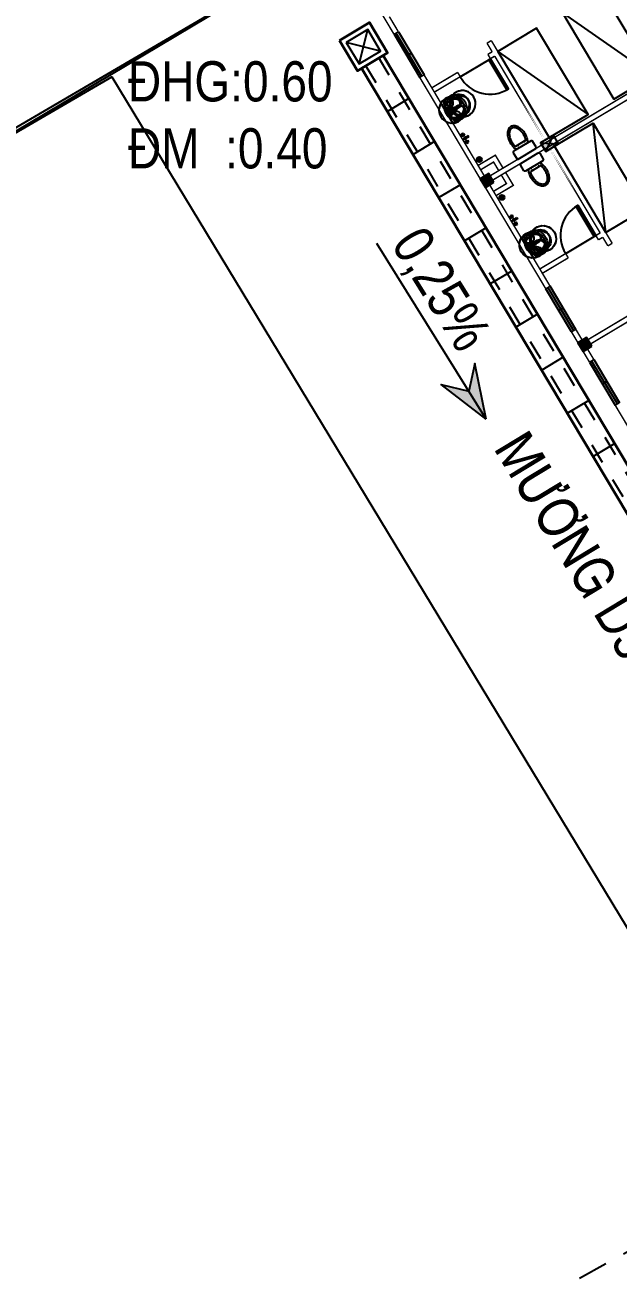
# Model space of a CAD drawing. Header units: millimetres. Extents: x -341 to 79, y 65 to 137.
# Drawn here: x -281.01 to -278.05, y 75.01 to 81.21 of the extents above; entities that cross this region are included whole.
import ezdxf

# ---------------------------------------------------------------- set-up
doc = ezdxf.new("R2010")
doc.units = ezdxf.units.MM
doc.header["$LTSCALE"] = 0.3
doc.header["$MEASUREMENT"] = 0
doc.linetypes.add('DASHDOTX2', pattern=[2, 1, -0.5, 0, -0.5])
doc.linetypes.add('DASHED2', pattern=[0.375, 0.25, -0.125])
doc.layers.get('0').update_dxf_attribs({"linetype": 'CONTINUOUS', "lineweight": 13})
for name, color, linetype in [('CHUSO', 141, 'CONTINUOUS'), ('HACTH', 8, 'CONTINUOUS'), ('HATCH1', 8, 'CONTINUOUS'), ('KT', 8, 'CONTINUOUS'), ('LAYER 1', 1, 'CONTINUOUS'), ('LAYER1', 1, 'CONTINUOUS'), ('Layer2', 4, 'CONTINUOUS'), ('LAYER3', 34, 'CONTINUOUS'), ('LAYER5', 5, 'CONTINUOUS'), ('LAYER7', 7, 'CONTINUOUS'), ('LAYER8', 8, 'CONTINUOUS'), ('THIETBI', 25, 'CONTINUOUS'), ('TUONG', 7, 'CONTINUOUS')]:
    doc.layers.add(name, color=color, linetype=linetype)
doc.layers.add('THOATNUOC', color=4, linetype='CONTINUOUS', lineweight=35)
doc.styles.add('ATTR', font='romans.shx', dxfattribs={"width": 0.8, "height": 0.7})
doc.styles.add('HELVE-KT', font='VHELVCN.TTF')
doc.linetypes.add('FENCELINE2', pattern='A,0.25,-0.1,[132,ltypeshp.shx,S=0.1,R=0,X=-0.1,Y=0],-0.1,1', length=1.45)

# ---------------------------------------------------------------- blocks, each defined once
blk = doc.blocks.new('TOILET')
at = {"layer": 'THIETBI', "linetype": 'Continuous'}
for p, q in [((2.25, 0), (-2.25, 0)), ((-2.5, -0.25), (-2.5, -1.75)), ((-2.25, -2), (2.25, -2)), ((-1.33, -2.7), (1.33, -2.7)), ((-0.96, -2.48), (-0.96, -2.7)), ((-0.86, -2.48), (-0.96, -2.48)), ((-0.96, -2.7), (-0.86, -2.7)), ((-0.86, -2.7), (-0.86, -2.48)), ((0.86, -2.7), (0.86, -2.48)), ((0.86, -2.48), (0.96, -2.48)), ((0.96, -2.7), (0.86, -2.7)), ((0.96, -2.48), (0.96, -2.7)), ((2.5, -1.75), (2.5, -0.25))]:
    blk.add_line(p, q, dxfattribs=at)
for centre, radius, start, end in [((-2.25, -0.25), 0.25, 90, 180), ((2.25, -0.25), 0.25, 0, 90), ((-2.25, -1.75), 0.25, 180, 270), ((1.34, -3.66), 3.23, 149.0966, 164.9269), ((1.34, -3.66), 2.83, 160.176, 164.9269), ((-1.34, -3.66), 2.83, 15.0731, 19.824), ((-1.34, -3.66), 3.23, 15.0731, 30.9034), ((2.25, -1.75), 0.25, 270, 0), ((2.64, -4.01), 4.58, 164.9269, 180), ((2.64, -4.01), 4.58, 180, 195.0731), ((1.34, -4.36), 3.23, 195.0731, 213.0315), ((2.64, -4.01), 4.18, 164.9269, 180), ((2.64, -4.01), 4.18, 180, 195.0731), ((1.34, -4.36), 2.83, 195.0731, 213.0315), ((-1.34, -4.36), 2.83, 326.9685, 344.9269), ((-1.34, -4.36), 3.23, 326.9685, 344.9269), ((-2.64, -4.01), 4.18, 0, 15.0731), ((-2.64, -4.01), 4.18, 344.9269, 360), ((-2.64, -4.01), 4.58, 360, 15.0731), ((-2.64, -4.01), 4.58, 344.9269, 0), ((0.52, -4.9), 2.26, 213.0315, 237.5002), ((0.52, -4.9), 1.86, 213.0315, 237.5002), ((0, -5.71), 1.29, 237.5002, 270), ((0, -5.71), 0.893, 237.5002, 270), ((0, -5.71), 0.893, 270, 302.4998), ((0, -5.71), 1.29, 270, 302.4998), ((-0.52, -4.9), 1.86, 302.4998, 326.9685), ((-0.52, -4.9), 2.26, 302.4998, 326.9685)]:
    blk.add_arc(centre, radius, start, end, dxfattribs=at)
blk = doc.blocks.new('la')
at = {"layer": 'THIETBI', "linetype": 'Continuous'}
for p, q in [((-5933, 607097), (-5955, 607330)), ((-5944, 607224), (-5944, 607230)), ((-5759, 607200), (-5715, 607200)), ((-5759, 607183), (-5759, 607200)), ((-5759, 607167), (-5759, 607183)), ((-5700, 607167), (-5759, 607167)), ((-5700, 607278), (-5735, 607278)), ((-5720, 607192), (-5728, 607192)), ((-5728, 607175), (-5672, 607175)), ((-5726, 607183), (-5717, 607183)), ((-5710, 607250), (-5715, 607196)), ((-5700, 607309), (-5700, 607252)), ((-5665, 607278), (-5700, 607278)), ((-5641, 607167), (-5700, 607167)), ((-5685, 607196), (-5690, 607250)), ((-5685, 607200), (-5641, 607200)), ((-5675, 607183), (-5684, 607183)), ((-5672, 607192), (-5680, 607192)), ((-5641, 607200), (-5641, 607183)), ((-5641, 607183), (-5641, 607167)), ((-5446, 607330), (-5467, 607097)), ((-5456, 607230), (-5456, 607224)), ((-5467, 607097), (-5933, 607097)), ((-5700, 607139), (-5859, 607139)), ((-5859, 607122), (-5541, 607122)), ((-5541, 607139), (-5700, 607139))]:
    blk.add_line(p, q, dxfattribs=at)
for centre, radius in [((-5743, 607183), 17), ((-5700, 607278), 21.2), ((-5700, 607278), 17), ((-5658, 607183), 17)]:
    blk.add_circle(centre, radius, dxfattribs=at)
for centre, radius, start, end in [((-5744, 607315), 152, 126.1394, 150.4377), ((-5717, 607278), 198, 106.8299, 126.1394), ((-5699, 607218), 261, 90, 106.8299), ((-5699, 607218), 261, 73.1701, 90), ((-5681, 607278), 198, 53.8606, 73.1701), ((-5653, 607315), 152, 29.5623, 53.8606), ((-5810, 607330), 145, 180, 190.3889), ((-5859, 607224), 84.9, 180, 270), ((-5859, 607224), 102, 218.2453, 270), ((-5787, 607339), 103, 150.4377, 180), ((-5787, 607339), 103, 180, 209.5623), ((-5744, 607363), 152, 209.5623, 233.8606), ((-5717, 607401), 198, 233.8606, 253.1701), ((-5699, 607460), 261, 253.1701, 266.4587), ((-5720, 607196), 4.24, 270, 354.3929), ((-5700, 607232), 20, 59.7473, 120.2527), ((-5699, 607460), 261, 273.0264, 286.8299), ((-5680, 607196), 4.24, 185.6071, 270), ((-5681, 607401), 198, 286.8299, 306.1394), ((-5653, 607363), 152, 306.1394, 330.4377), ((-5541, 607224), 84.9, 270, 0), ((-5541, 607224), 102, 270, 321.7547), ((-5611, 607339), 103, 0, 29.5623), ((-5611, 607339), 103, 330.4377, 0)]:
    blk.add_arc(centre, radius, start, end, dxfattribs=at)
blk.add_spline([(-5446, 607330), (-5488, 607436), (-5558, 607489), (-5649, 607517), (-5751, 607517), (-5842, 607489), (-5912, 607436), (-5950, 607366), (-5955, 607330)], degree=3, dxfattribs=at)
blk = doc.blocks.new('WALFCT1T')
for p, q in [((-5.5, -1), (-5, -1)), ((-5.5, -2), (-5.5, -1)), ((-2.5, -2), (-5.5, -2)), ((-5, -2), (-5, -2.5)), ((-5, -2.5), (-3, -2.5)), ((-3, -1), (-2.5, -1)), ((-3, -2.5), (-3, -2)), ((-2.5, -1), (-2.5, -2)), ((-1, -0.5), (1, -0.5)), ((0.75, -5.5), (-0.75, -5.5)), ((2.5, -1), (3, -1)), ((2.5, -2), (2.5, -1)), ((5.5, -2), (2.5, -2)), ((3, -2), (3, -2.5)), ((3, -2.5), (5, -2.5)), ((5, -1), (5.5, -1)), ((5, -2.5), (5, -2)), ((5.5, -1), (5.5, -2))]:
    blk.add_line(p, q)
for points in [[(-3, 0), (-3, -1), (-5, -1), (-5, 0)], [(-0.25, -0.5), (-0.25, 0), (0.25, 0), (0.25, -0.5)], [(5, 0), (5, -1), (3, -1), (3, 0)]]:
    blk.add_lwpolyline(points, close=True)
for centre, start, end in [((-13.2658, -3.6195), 351.4554, 14.26943), ((13.2658, -3.6195), 165.7306, 188.5446)]:
    blk.add_arc(centre, 12.6562, start, end)
at = {"style": 'ATTR', "width": 0.8, "flags": 9}
blk.add_attdef('ESTCODE', (0, 0), '', height=0.7, dxfattribs=at)
blk = doc.blocks.new('NXM')
at = {"layer": 'LAYER7', "ltscale": 5}
h = blk.add_hatch(color=256, dxfattribs=at)
h.paths.add_polyline_path([(-121863.17, 340602.76), (-121863.07, 340602.86), (-121863.27, 340602.86)])
h.paths.add_polyline_path([(-121863.17, 340602.76), (-121863.27, 340602.86), (-121863.27, 340602.66)])
h.paths.add_polyline_path([(-121863.07, 340602.66), (-121863.17, 340602.76), (-121863.27, 340602.66)])
h.paths.add_polyline_path([(-121863.07, 340602.66), (-121863.07, 340602.86), (-121863.17, 340602.76)])
h = blk.add_hatch(color=256, dxfattribs=at)
h.paths.add_polyline_path([(-121859.37, 340602.76), (-121859.27, 340602.86), (-121859.47, 340602.86)])
h.paths.add_polyline_path([(-121859.37, 340602.76), (-121859.47, 340602.86), (-121859.47, 340602.66)])
h.paths.add_polyline_path([(-121859.27, 340602.66), (-121859.37, 340602.76), (-121859.47, 340602.66)])
h.paths.add_polyline_path([(-121859.27, 340602.66), (-121859.27, 340602.86), (-121859.37, 340602.76)])
h = blk.add_hatch(color=256, dxfattribs=at)
h.paths.add_polyline_path([(-121859.27, 340601.46), (-121859.47, 340601.46), (-121859.37, 340601.31)])
h.paths.add_polyline_path([(-121859.47, 340601.16), (-121859.37, 340601.31), (-121859.47, 340601.46)])
at = {"layer": 'LAYER 1', "ltscale": 5}
for p, q in [((-121859.859, 340602.678), (-121859.759, 340602.678)), ((-121859.809, 340602.728), (-121859.809, 340602.628)), ((-121858.881, 340602.678), (-121858.981, 340602.678)), ((-121858.931, 340602.728), (-121858.931, 340602.628))]:
    blk.add_line(p, q, dxfattribs=at)
for centre in [(-121859.809, 340602.678), (-121858.931, 340602.678)]:
    blk.add_circle(centre, 0.05, dxfattribs=at)
at = {"layer": 'LAYER5', "linetype": 'Continuous'}
for p, q in [((-121863.52, 340602.86), (-121864.52, 340602.86)), ((-121864.52, 340602.81), (-121863.52, 340602.81)), ((-121864.02, 340602.86), (-121864.02, 340602.76)), ((-121862.82, 340602.86), (-121861.82, 340602.86)), ((-121861.82, 340602.81), (-121862.82, 340602.81)), ((-121862.32, 340602.86), (-121862.32, 340602.76)), ((-121855.92, 340602.86), (-121856.92, 340602.86)), ((-121856.92, 340602.81), (-121855.92, 340602.81)), ((-121856.42, 340602.86), (-121856.42, 340602.76)), ((-121863.52, 340602.76), (-121864.52, 340602.76)), ((-121862.82, 340602.76), (-121861.82, 340602.76)), ((-121855.92, 340602.76), (-121856.92, 340602.76))]:
    blk.add_line(p, q, dxfattribs=at)
for points in [[(-121861.42, 340601.46), (-121861.42, 340601.5), (-121860.72, 340601.5), (-121860.72, 340601.46)], [(-121857.32, 340601.46), (-121857.32, 340601.5), (-121858.02, 340601.5), (-121858.02, 340601.46)]]:
    blk.add_lwpolyline(points, close=True, dxfattribs=at)
for centre, start, end in [((-121861.4, 340601.48), 358.3153, 91.6847), ((-121857.34, 340601.48), 88.3153, 181.6847)]:
    blk.add_arc(centre, 0.68, start, end, dxfattribs=at)
at = {"layer": 'LAYER7', "ltscale": 5}
for p, q in [((-121863.27, 340602.86), (-121863.07, 340602.66)), ((-121863.07, 340602.86), (-121863.27, 340602.66)), ((-121859.47, 340602.86), (-121859.27, 340602.66)), ((-121859.27, 340602.86), (-121859.47, 340602.66)), ((-121861.42, 340602.16), (-121861.42, 340601.46)), ((-121857.32, 340602.16), (-121857.32, 340601.46)), ((-121859.47, 340601.46), (-121859.27, 340601.16)), ((-121859.27, 340601.46), (-121859.47, 340601.16))]:
    blk.add_line(p, q, dxfattribs=at)
at = {"layer": 'LAYER7', "ltscale": 5, "const_width": 0.03}
for points in [[(-121864.52, 340602.86), (-121866.97, 340602.86)], [(-121863.17, 340602.86), (-121863.52, 340602.86)], [(-121863.22, 340602.86), (-121863.22, 340595.66)], [(-121863.17, 340602.86), (-121862.82, 340602.86)], [(-121863.12, 340602.86), (-121863.12, 340595.66)], [(-121861.82, 340602.86), (-121859.37, 340602.86)], [(-121859.42, 340602.86), (-121859.42, 340595.66)], [(-121859.37, 340602.86), (-121856.92, 340602.86)], [(-121859.32, 340602.86), (-121859.32, 340595.66)], [(-121855.92, 340602.86), (-121855.47, 340602.86)], [(-121863.17, 340602.76), (-121863.52, 340602.76)], [(-121863.17, 340602.76), (-121862.82, 340602.76)], [(-121861.82, 340602.76), (-121859.37, 340602.76)], [(-121861.52, 340602.16), (-121861.52, 340602.76)], [(-121861.52, 340602.16), (-121861.52, 340602.76)], [(-121861.42, 340602.16), (-121861.42, 340602.76)], [(-121861.42, 340602.76), (-121861.42, 340602.16)], [(-121859.42, 340602.36), (-121859.72, 340602.36), (-121859.72, 340602.76)], [(-121859.42, 340602.46), (-121859.62, 340602.46), (-121859.62, 340602.76)], [(-121859.37, 340602.76), (-121856.92, 340602.76)], [(-121859.32, 340602.46), (-121859.12, 340602.46), (-121859.12, 340602.76)], [(-121859.32, 340602.36), (-121859.02, 340602.36), (-121859.02, 340602.76)], [(-121857.32, 340602.16), (-121857.32, 340602.76)], [(-121857.32, 340602.76), (-121857.32, 340602.16)], [(-121857.22, 340602.16), (-121857.22, 340602.76)], [(-121857.22, 340602.16), (-121857.22, 340602.76)], [(-121855.92, 340602.76), (-121855.57, 340602.76)], [(-121861.42, 340602.16), (-121861.52, 340602.16)], [(-121857.32, 340602.16), (-121857.22, 340602.16)], [(-121861.52, 340601.36), (-121861.72, 340601.36)], [(-121861.52, 340601.36), (-121861.52, 340601.46)], [(-121861.52, 340601.36), (-121861.52, 340601.46)], [(-121861.42, 340601.46), (-121861.52, 340601.46)], [(-121861.42, 340601.36), (-121861.42, 340601.46)], [(-121861.42, 340601.46), (-121861.42, 340601.36)], [(-121857.32, 340601.36), (-121857.32, 340601.46)], [(-121857.32, 340601.46), (-121857.32, 340601.36)], [(-121857.32, 340601.46), (-121857.22, 340601.46)], [(-121857.22, 340601.36), (-121857.22, 340601.46)], [(-121857.22, 340601.36), (-121857.22, 340601.46)], [(-121857.22, 340601.36), (-121857.02, 340601.36)], [(-121861.52, 340601.26), (-121861.72, 340601.26)], [(-121859.42, 340601.26), (-121861.52, 340601.26)], [(-121859.32, 340601.26), (-121857.22, 340601.26)], [(-121857.22, 340601.26), (-121857.02, 340601.26)]]:
    blk.add_lwpolyline(points, dxfattribs=at)
at = {"layer": 'LAYER7', "ltscale": 5}
for points in [[(-121863.27, 340602.66), (-121863.07, 340602.66), (-121863.07, 340602.86), (-121863.27, 340602.86)], [(-121859.47, 340602.66), (-121859.27, 340602.66), (-121859.27, 340602.86), (-121859.47, 340602.86)], [(-121859.47, 340601.16), (-121859.27, 340601.16), (-121859.27, 340601.46), (-121859.47, 340601.46)]]:
    blk.add_lwpolyline(points, close=True, dxfattribs=at)
at = {"layer": 'LAYER7', "ltscale": 5, "const_width": 0.03}
for points in [[(-121859.42, 340601.36), (-121861.42, 340601.36), (-121861.42, 340601.36), (-121859.42, 340601.36)], [(-121859.32, 340601.36), (-121857.32, 340601.36), (-121857.32, 340601.36), (-121859.32, 340601.36)]]:
    blk.add_lwpolyline(points, close=True, dxfattribs=at)
at = {"layer": 'THIETBI', "ltscale": 5}
for p, q in [((-121861.47, 340601.26), (-121859.47, 340600.36)), ((-121857.27, 340601.26), (-121859.27, 340600.36)), ((-121857.27, 340599.76), (-121859.27, 340598.86))]:
    blk.add_line(p, q, dxfattribs=at)
for points in [[(-121859.47, 340601.26), (-121859.47, 340600.36), (-121861.47, 340600.36), (-121861.47, 340601.26)], [(-121859.27, 340601.26), (-121859.27, 340600.36), (-121857.27, 340600.36), (-121857.27, 340601.26)], [(-121859.27, 340599.76), (-121859.27, 340598.86), (-121857.27, 340598.86), (-121857.27, 340599.76)]]:
    blk.add_lwpolyline(points, close=True, dxfattribs=at)
at = {"layer": 'TUONG', "linetype": 'ByBlock', "ltscale": 5, "const_width": 0.03}
for points in [[(-121864.52, 340602.76), (-121864.52, 340602.86)], [(-121863.52, 340602.76), (-121863.52, 340602.86)], [(-121862.82, 340602.76), (-121862.82, 340602.86)], [(-121861.82, 340602.76), (-121861.82, 340602.86)], [(-121856.92, 340602.76), (-121856.92, 340602.86)], [(-121855.92, 340602.76), (-121855.92, 340602.86)], [(-121861.72, 340601.26), (-121861.72, 340601.36)], [(-121857.02, 340601.26), (-121857.02, 340601.36)]]:
    blk.add_lwpolyline(points, dxfattribs=at)
at = {"layer": 'CHUSO', "linetype": 'Continuous', "yscale": 0.09000000002561137, "zscale": 0.09}
for p, xscale, rotation in [((-121859.42, 340601.805), -0.09000000002561137, 270), ((-121859.32, 340601.805), 0.09000000002561137, 90)]:
    blk.add_blockref('TOILET', p, dxfattribs=dict(at, xscale=xscale, rotation=rotation))
at = {"layer": 'KT', "yscale": 0.0009999999310821295, "zscale": 0.001, "rotation": 180}
for p, xscale in [((-121855.236, 341209.857), -0.0009999999892897904), ((-121863.504, 341209.857), 0.0009999999892897904)]:
    blk.add_blockref('la', p, dxfattribs=dict(at, xscale=xscale))
at = {"layer": 'LAYER3', "linetype": 'Continuous', "ltscale": 0.4, "yscale": 0.02000000001862645, "zscale": 0.02}
for p, xscale in [((-121860.319, 340602.735), 0.02000000001862645), ((-121858.421, 340602.735), -0.02000000001862645)]:
    blk.add_blockref('WALFCT1T', p, dxfattribs=dict(at, xscale=xscale))

msp = doc.modelspace()

# ---------------------------------------------------------------- hatches: boundary and pattern name
at = {"layer": 'LAYER7', "linetype": 'Continuous', "ltscale": 0.08}
msp.add_hatch(color=256, dxfattribs=at).paths.add_polyline_path([(-278.7113, 79.2506), (-278.7674, 79.5291), (-278.7984, 79.3908), (-278.9362, 79.4241)])

# ---------------------------------------------------------------- linework, layer by layer
at = {"layer": 'HACTH', "linetype": 'DASHED2', "ltscale": 0.001}
for points in [[(-276.4283, 76.3258), (-279.2456, 81.0494)], [(-276.4927, 76.2874), (-279.31, 81.011)]]:
    msp.add_lwpolyline(points, dxfattribs=at)
at = {"layer": 'HATCH1', "ltscale": 5}
msp.add_lwpolyline([(-293.9844, 83.6853), (-285.6679, 88.5516), (-284.1424, 89.5036), (-284.3657, 89.878), (-282.1978, 91.2169), (-277.0633, 82.6082), (-279.2311, 81.2692), (-279.4525, 81.6404), (-289.3733, 75.8345), (-291.1739, 78.9002), (-291.8848, 78.4895), (-292.8729, 80.2002), (-292.1774, 80.6088)], close=True, dxfattribs=at)
at = {"layer": 'HATCH1', "linetype": 'Continuous', "ltscale": 0.7}
msp.add_lwpolyline([(-281.0621, 80.6803), (-279.4525, 81.6404), (-284.1424, 89.5036), (-285.6679, 88.5516), (-281.0621, 80.6803)], dxfattribs=at)
at = {"layer": 'HATCH1', "linetype": 'FENCELINE2'}
msp.add_lwpolyline([(-286.9084, 70.1327), (-290.1358, 75.3778), (-289.3733, 75.8345), (-280.5754, 80.9549), (-276.8916, 74.8731)], dxfattribs=at)
at = {"layer": 'LAYER 1', "linetype": 'DASHED2', "lineweight": -2, "ltscale": 2, "flags": 128}
msp.add_lwpolyline([(-297.4157, 84.5189), (-288.4843, 69.1907), (-286.8907, 70.1433), (-277.2796, 75.5154), (-276.5949, 75.9612), (-274.0103, 77.4313), (-271.617, 78.7927), (-269.4841, 80.057), (-267.7548, 81.0821), (-267.444, 81.2664), (-267.3441, 81.3259), (-266.7588, 81.6528), (-265.4573, 82.3797), (-264.0458, 83.168), (-263.0153, 83.7436)], dxfattribs=at)
at = {"layer": 'LAYER 1', "ltscale": 5}
for points in [[(-279.4083, 81.127), (-279.3443, 81.0197), (-279.2369, 81.0837), (-279.301, 81.1911), (-279.4083, 81.127)], [(-279.3443, 81.0197), (-279.301, 81.1911)], [(-279.2369, 81.0837), (-279.4083, 81.127)], [(-279.2241, 81.0622), (-279.3315, 80.9982)], [(-279.0961, 80.8475), (-279.2034, 80.7835)], [(-278.968, 80.6328), (-279.0754, 80.5688)], [(-278.8399, 80.4181), (-278.9473, 80.3541)], [(-278.7119, 80.2034), (-278.8192, 80.1394)], [(-278.5838, 79.9887), (-278.6912, 79.9247)], [(-278.4558, 79.774), (-278.5631, 79.71)], [(-278.3277, 79.5593), (-278.4351, 79.4952)], [(-278.1996, 79.3446), (-278.307, 79.2805)], [(-278.0716, 79.1299), (-278.1789, 79.0658)]]:
    msp.add_lwpolyline(points, dxfattribs=at)
at = {"layer": 'LAYER8', "linetype": 'Continuous', "ltscale": 0.08}
for points in [[(-278.7113, 79.2506), (-279.2557, 80.1259)], [(-278.7113, 79.2506), (-278.7674, 79.5291), (-278.7984, 79.3908)], [(-278.7113, 79.2506), (-278.9362, 79.4241), (-278.7984, 79.3908)]]:
    msp.add_lwpolyline(points, dxfattribs=at)
at = {"layer": 'THOATNUOC', "linetype": 'Continuous', "ltscale": 0.08}
msp.add_lwpolyline([(-279.4426, 81.1357), (-279.3529, 80.9854), (-279.2026, 81.0751), (-279.2923, 81.2254)], close=True, dxfattribs=at)
for points in [[(-276.4068, 76.3386), (-279.2241, 81.0622)], [(-276.5141, 76.2746), (-279.3315, 80.9982)]]:
    msp.add_lwpolyline(points, dxfattribs=at)

# ---------------------------------------------------------------- block references
at = {"layer": 'Layer2', "linetype": 'DASHDOTX2', "lineweight": -2, "ltscale": 0.0001, "xscale": 0.249999999999011, "yscale": 0.2500000000145519, "zscale": 0.25, "rotation": 120.8132059761627}
msp.add_blockref('NXM', (57246.9333, 69862.5812), dxfattribs=at)

# ---------------------------------------------------------------- texts
at = {"layer": 'LAYER1', "linetype": 'Continuous', "ltscale": 0.05, "insert": (-280.495, 81.033, 0.4582), "char_height": 0.2, "width": 6.2709, "attachment_point": 1, "style": 'HELVE-KT'}
msp.add_mtext('{\\C3;ÑHG:0.60\\PÑM  :0.40}', dxfattribs=at)
at = {"layer": 'LAYER1', "linetype": 'Continuous', "ltscale": 0.05, "char_height": 0.2, "attachment_point": 7, "style": 'HELVE-KT'}
for s, insert, rotation in [('0,25%', (-279.2199, 80.103), 301.88407), ('MÖÔNG D300     L=22m', (-278.6812, 79.1028), 301.18742)]:
    msp.add_mtext(s, dxfattribs=dict(at, insert=insert, rotation=rotation))

doc.saveas('drawing.dxf')
